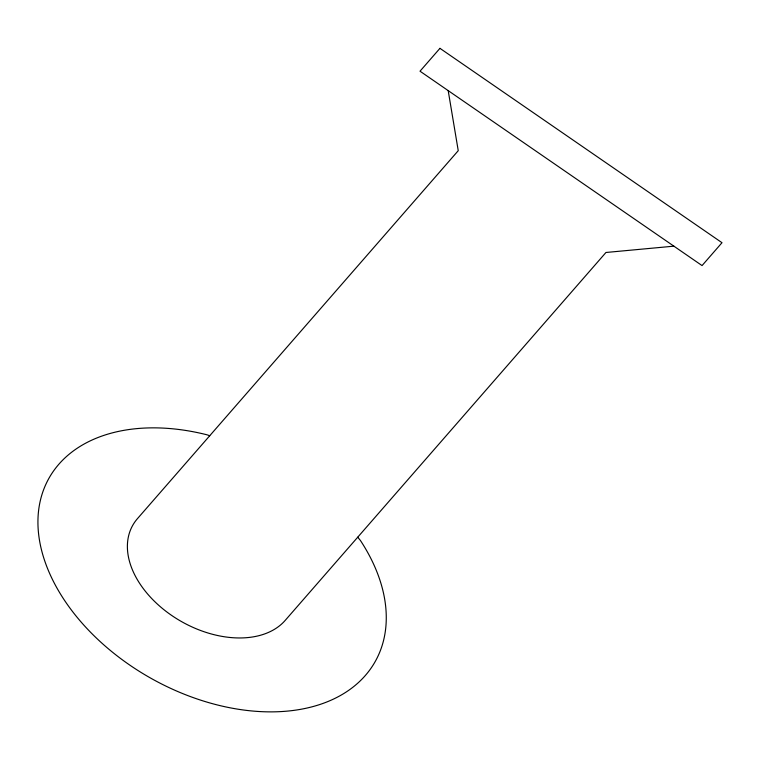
<?xml version="1.0" encoding="UTF-8"?>
<svg xmlns="http://www.w3.org/2000/svg" width="760" height="760" viewBox="0 0 760 760"><rect width="100%" height="100%" fill="white"/><g stroke="black" fill="none" stroke-linecap="round" stroke-linejoin="round"><path stroke-width="1.14" d="M673.882 246.164L605.957 252.481L285.171 620.426A90.174 59.983 29.3 0 1 171.437 615.277A90.174 59.983 29.3 0 1 137.465 518.633L458.242 150.689L448.191 90.62M209.722 435.746L207.148 434.844A187.102 124.469 29.3 0 0 41.505 549.974A187.102 124.469 29.3 0 0 276.298 711.788A187.102 124.469 29.3 0 0 360.401 540.455L357.732 537.206M439.954 48.336L420.014 71.203L702.059 265.582L722 242.706L439.954 48.336"/></g></svg>
